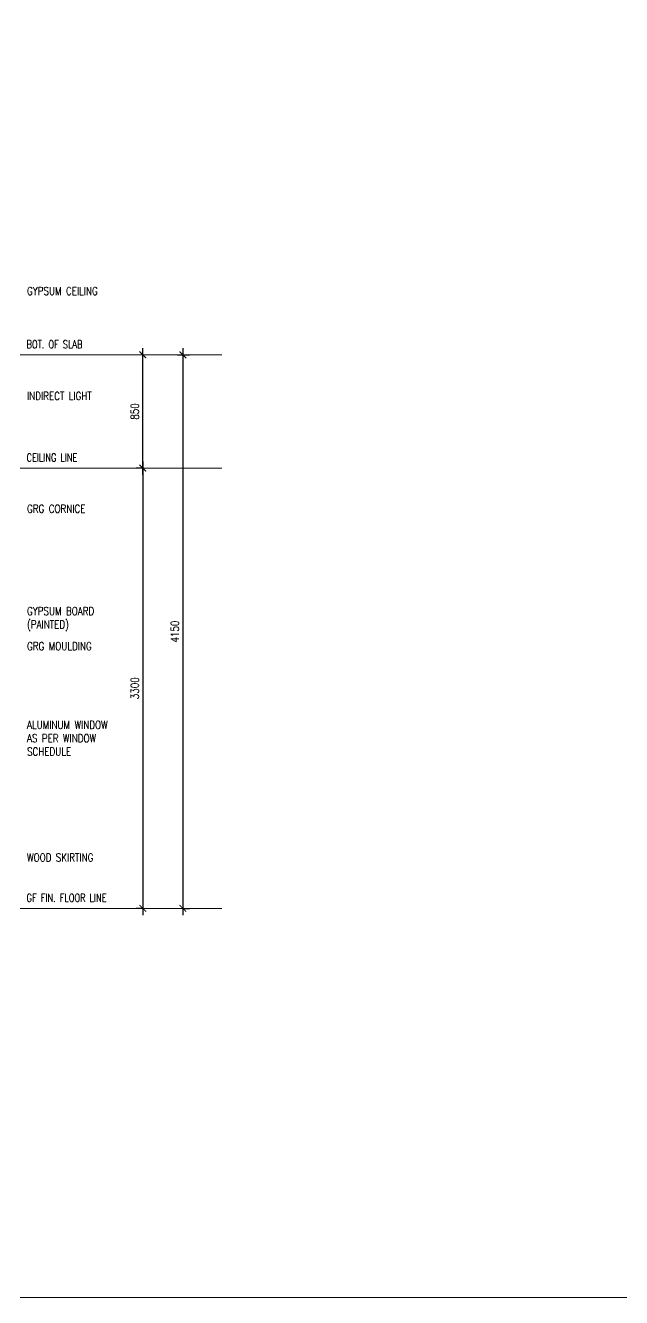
# Model space of a CAD drawing. Header units: inches. Extents: x -12478 to 399182, y -16583 to 525552.
# Drawn here: x 28866 to 33337, y 30138 to 39676 of the extents above; entities that cross this region are included whole.
import ezdxf

# ---------------------------------------------------------------- set-up
doc = ezdxf.new("R2010")
doc.units = ezdxf.units.IN
doc.header["$LTSCALE"] = 1000
doc.header["$MEASUREMENT"] = 0
for name, pattern in [('DASHED', [0.75, 0.5, -0.25]), ('HIDDEN', [0.375, 0.25, -0.125]), ('HIDDEN2', [0.1875, 0.125, -0.0625])]:
    doc.linetypes.add(name, pattern=pattern)
doc.layers.add('A-DIM', color=9, linetype='Continuous')
doc.layers.add('A-Hidden', color=8, linetype='HIDDEN')
doc.layers.add('ID-NOTES', color=3, linetype='Continuous', lineweight=0)
doc.layers.add('Sanitaire', color=253, linetype='Continuous', lineweight=0)
doc.styles.add('grid_250', font='romans.shx', dxfattribs={"width": 0.75, "height": 0.75})
doc.styles.add('ID-ROMANS', font='romans.shx', dxfattribs={"width": 0.8})
doc.styles.add('ZZ-Dim All', font='romans.shx', dxfattribs={"width": 0.8})
doc.dimstyles.new('DIM-100', dxfattribs={"dimscale": 50, "dimtxt": 1.25, "dimasz": 1, "dimexe": 1, "dimexo": 1, "dimgap": 0.6, "dimtad": 1, "dimdec": 0, "dimrnd": 5, "dimdsep": 46, "dimtxsty": 'ZZ-Dim All', "dimblk1": 'ARCHTICK', "dimblk2": 'ARCHTICK', "dimsah": 1, "dimcen": 1, "dimdle": 1, "dimclrd": 256, "dimclre": 8, "dimclrt": 256, "dimazin": 2, "dimtfac": 1, "dimtdec": 0, "dimtix": 1, "dimtmove": 2, "dimatfit": 2, "dimfxl": 0.1, "dimtolj": 1, "dimtzin": 0, "dimlwd": -1, "dimlwe": -1, "dimarcsym": 0})

# ---------------------------------------------------------------- blocks, each defined once
blk = doc.blocks.new('_ARCHTICK')
at = {"color": 0, "linetype": 'ByBlock', "const_width": 0.15}
blk.add_lwpolyline([(-0.5, -0.5), (0.5, 0.5)], dxfattribs=at)
blk = doc.blocks.new('*D159')
at = {"layer": 'A-DIM', "color": 8, "linetype": 'HIDDEN2', "transparency": 16777216}
for p, q in [((29736.1, 36356.7), (29696.4, 36356.7)), ((29736.1, 33056.2), (29696.4, 33056.2))]:
    blk.add_line(p, q, dxfattribs=at)
at = {"layer": 'A-DIM', "transparency": 16777216}
blk.add_line((29746.4, 36406.7), (29746.4, 33006.2), dxfattribs=at)
at = {"layer": 'Defpoints', "color": 0, "transparency": 16777216}
for p in [(29786.1, 36356.7, 0), (29746.4, 33056.2), (29786.1, 33056.2, 0)]:
    blk.add_point(p, dxfattribs=at)
at = {"layer": 'A-DIM', "transparency": 16777216, "xscale": 50, "yscale": 50, "zscale": 50}
for p, rotation in [((29746.4, 36356.7), 90), ((29746.4, 33056.2), 270)]:
    blk.add_blockref('_ARCHTICK', p, dxfattribs=dict(at, rotation=rotation))
at = {"layer": 'A-DIM', "color": 3, "transparency": 16777216, "insert": (29686.4, 34706.4), "char_height": 60, "attachment_point": 5, "rotation": 90, "style": 'ZZ-Dim All'}
blk.add_mtext('\\A1;3300', dxfattribs=at)
blk = doc.blocks.new('*D160')
at = {"layer": 'A-DIM', "color": 8, "linetype": 'HIDDEN2', "transparency": 16777216}
for p, q in [((30005.5, 37206.2), (30096.7, 37206.2)), ((30059, 33056.2), (30096.7, 33056.2))]:
    blk.add_line(p, q, dxfattribs=at)
at = {"layer": 'A-DIM', "transparency": 16777216}
blk.add_line((30046.7, 37256.2), (30046.7, 33006.2), dxfattribs=at)
at = {"layer": 'Defpoints', "color": 0, "transparency": 16777216}
for p in [(29955.5, 37206.2, 0), (30009, 33056.2, 0), (30046.7, 33056.2)]:
    blk.add_point(p, dxfattribs=at)
at = {"layer": 'A-DIM', "transparency": 16777216, "xscale": 50, "yscale": 50, "zscale": 50}
for p, rotation in [((30046.7, 37206.2), 90), ((30046.7, 33056.2), 270)]:
    blk.add_blockref('_ARCHTICK', p, dxfattribs=dict(at, rotation=rotation))
at = {"layer": 'A-DIM', "color": 3, "transparency": 16777216, "insert": (29986.7, 35131.2), "char_height": 60, "attachment_point": 5, "rotation": 90, "style": 'ZZ-Dim All'}
blk.add_mtext('\\A1;4150', dxfattribs=at)
blk = doc.blocks.new('*D161')
at = {"layer": 'A-DIM', "transparency": 16777216}
blk.add_line((29746.4, 36306.7), (29746.4, 37256.2), dxfattribs=at)
at = {"layer": 'Defpoints', "color": 0, "transparency": 16777216}
for p in [(29746.4, 37206.2, 0), (29746.4, 37206.2), (29746.4, 36356.7, 0)]:
    blk.add_point(p, dxfattribs=at)
at = {"layer": 'A-DIM', "transparency": 16777216, "xscale": 50, "yscale": 50, "zscale": 50}
for p, rotation in [((29746.4, 37206.2), 90), ((29746.4, 36356.7), 270)]:
    blk.add_blockref('_ARCHTICK', p, dxfattribs=dict(at, rotation=rotation))
at = {"layer": 'A-DIM', "color": 3, "transparency": 16777216, "insert": (29686.4, 36781.4), "char_height": 60, "attachment_point": 5, "rotation": 90, "style": 'ZZ-Dim All'}
blk.add_mtext('\\A1;850', dxfattribs=at)

msp = doc.modelspace()

# ---------------------------------------------------------------- linework, layer by layer
at = {"layer": 'A-Hidden', "linetype": 'DASHED', "lineweight": 0, "ltscale": 10}
for p, q in [((30339, 37206.2, 0), (21158.5, 37206.2, 0)), ((30339, 36356.7, 0), (21158.5, 36356.7, 0)), ((30339, 33056.2, 0), (21158.5, 33056.2, 0))]:
    msp.add_line(p, q, dxfattribs=at)
at = {"layer": 'Sanitaire', "color": 1}
msp.add_lwpolyline([(9699.6, 49213.4), (87186.3, 49213.4), (87186.3, 30138.1), (9699.6, 30138.1)], close=True, dxfattribs=at)

# ---------------------------------------------------------------- texts
at = {"layer": 'ID-NOTES', "style": 'grid_250', "width": 0.75}
for s, p in [('BOT. OF SLAB ', (28874.7, 37255.1, -536.9)), ('CEILING LINE', (28874.7, 36405.6, -536.9)), ('GF FIN. FLOOR LINE', (28874.7, 33105.1, -536.9))]:
    msp.add_text(s, height=60, rotation=360, dxfattribs=at).set_placement(p)
at = {"layer": 'ID-NOTES', "char_height": 60, "width": 771.843, "attachment_point": 1, "style": 'ID-ROMANS'}
for s, insert in [('GYPSUM CEILING', (28878.1, 37714.6, 0)), ('INDIRECT LIGHT', (28878.1, 36927.7, 0)), ('GRG CORNICE', (28878.1, 36082.3, 0)), ('GYPSUM BOARD (PAINTED)', (28878.1, 35314.9, 0)), ('GRG MOULDING', (28878.1, 35051.8, 0)), ('ALUMINUM WINDOW AS PER WINDOW SCHEDULE', (28878.1, 34461.6, 0)), ('WOOD SKIRTING', (28878.1, 33467.5, 0))]:
    msp.add_mtext(s, dxfattribs=dict(at, insert=insert))

# ---------------------------------------------------------------- dimensions: what is measured, and where the dimension line sits
at = {"layer": 'A-DIM'}
for base, p1, p2, picture, middle in [((29746.4378, 37206.1622, 0), (29746.4378, 36356.6625, 0), (29746.4378, 37206.1622, 0), '*D161', (29686.4378, 36781.4124, 0)), ((30046.7, 33056.2, 0), (29955.5, 37206.2, 0), (30009, 33056.2, 0), '*D160', (29986.7, 35131.2, 0)), ((29746.4378, 33056.1622, 0), (29786.1413, 36356.6625, 0), (29786.1413, 33056.1622, 0), '*D159', (29686.4378, 34706.4124, 0))]:
    dim = msp.add_linear_dim(base=base, p1=p1, p2=p2, angle=90, dimstyle='DIM-100', override={"dimtxt": 1.2, "dimclrt": 3}, dxfattribs=at)
    dim.commit()
    dim.dimension.update_dxf_attribs({"geometry": picture, "text_midpoint": middle})

doc.saveas('drawing.dxf')
